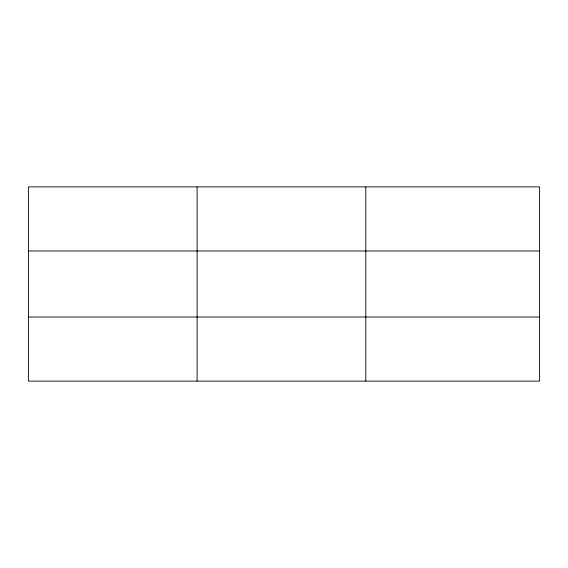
<?xml version="1.0" encoding="UTF-8"?>
<svg xmlns="http://www.w3.org/2000/svg" width="568" height="568" viewBox="0 0 568 568"><rect width="100%" height="100%" fill="white"/><g stroke="black" fill="none" stroke-linecap="round" stroke-linejoin="round"><path stroke-width="0.85" d="M197.096 186.879L197.096 381.121M365.792 186.879L365.792 381.121M539.6 250.978L539.6 186.879L28.4 186.879L28.4 381.121L539.6 381.121L539.6 250.978L28.4 250.978M28.4 317.022L539.6 317.022"/></g></svg>
